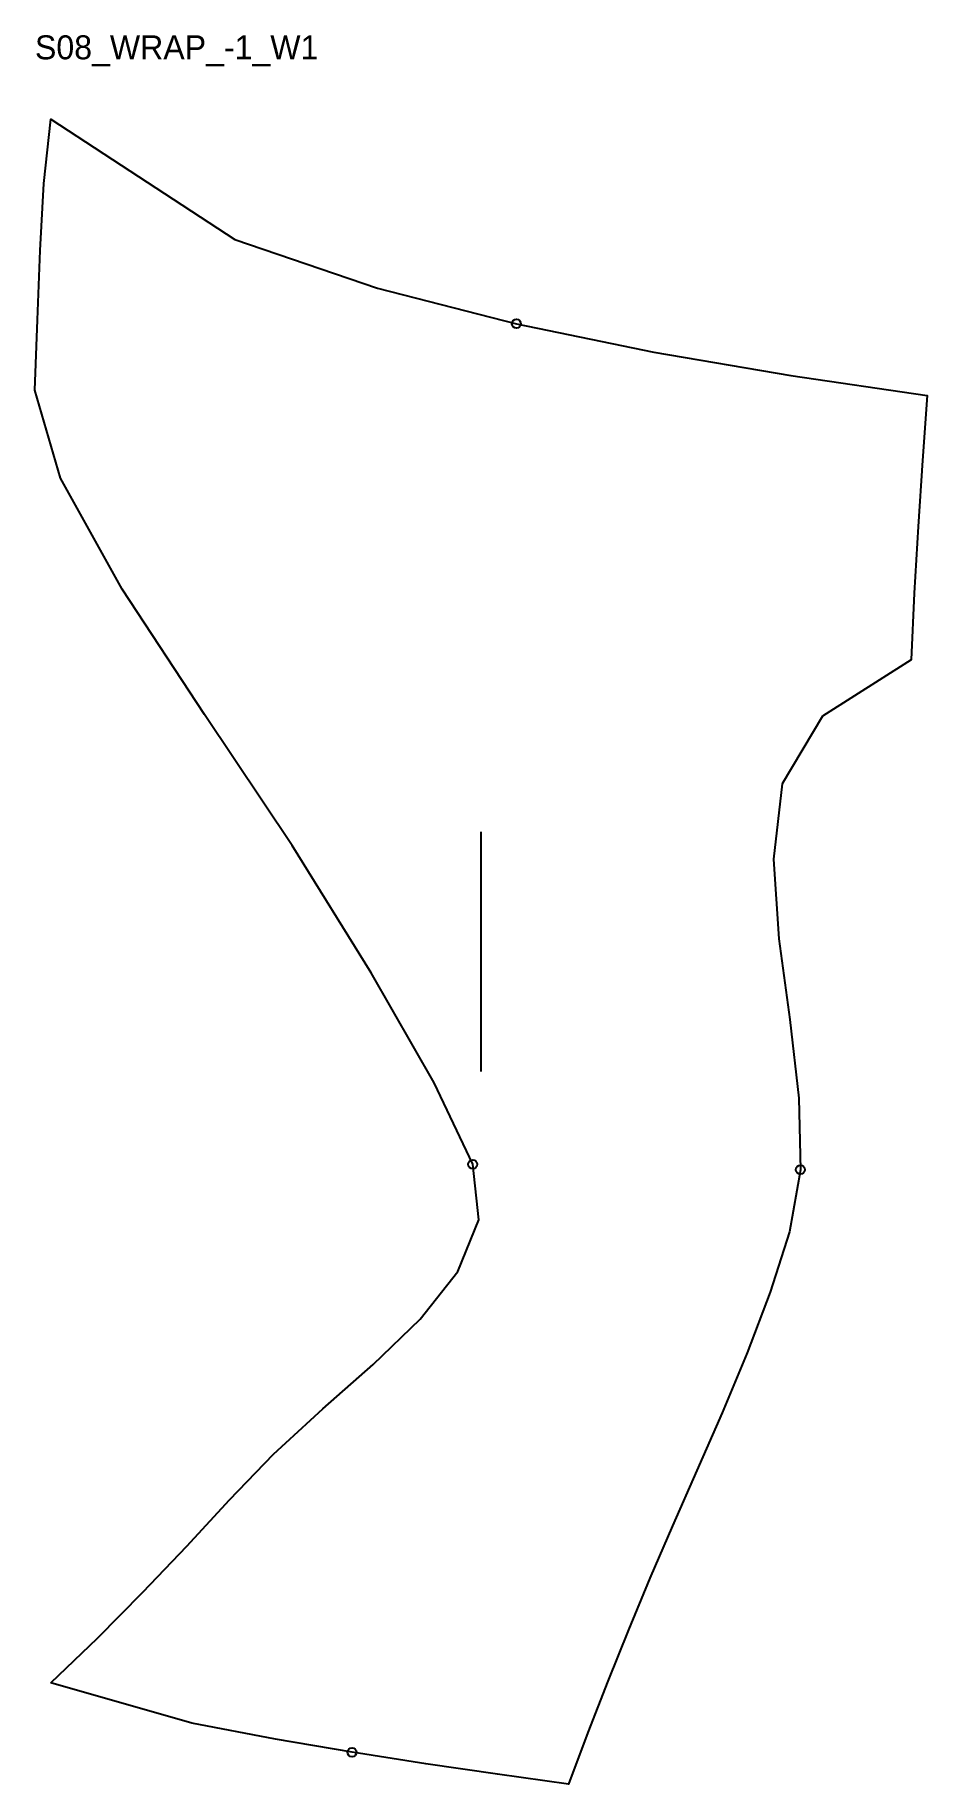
# Model space of a CAD drawing. Header units: millimetres. Extents: x -5 to 292, y -34 to 550.
import ezdxf

# ---------------------------------------------------------------- set-up
doc = ezdxf.new("R2010")
doc.units = ezdxf.units.MM
for name, color, linetype in [('CUT', 1, 'Continuous'), ('GRAIN', 3, 'Continuous'), ('ID', 7, 'Continuous'), ('NOTCH', 2, 'Continuous'), ('SEAM', 5, 'Continuous')]:
    doc.layers.add(name, color=color, linetype=linetype)

msp = doc.modelspace()

# ---------------------------------------------------------------- linework, layer by layer
at = {"layer": 'CUT'}
msp.add_lwpolyline([(0, 0), (15.64, 14.98), (30.72, 30.26), (45.38, 45.61), (59.6, 61.01), (74.32, 76.33), (90.74, 91.41), (107.62, 106.24), (123.29, 121.27), (135.76, 137.19), (142.76, 154.39), (140.79, 172.97), (127.86, 200.1), (106.92, 236.77), (80.52, 279.24), (51.29, 323.01), (23.79, 364.77), (3.24, 401.75), (-5.24, 431.14), (-4.34, 454.61), (-3.49, 477.7), (-2.25, 500.1), (0, 521.46), (61.47, 481.41), (109.04, 465.19), (155.37, 453.27), (201.22, 443.82), (246.84, 436.01), (292.31, 429.39), (290.79, 407.63), (289.36, 385.65), (288, 363.48), (286.98, 341.16), (257.43, 322.38), (243.96, 299.83), (241.05, 274.7), (242.88, 248.17), (246.5, 221.22), (249.57, 195.06), (250.09, 171.17), (246.4, 150.42), (239.98, 130.27), (232.29, 110.07), (223.96, 90.13), (215.52, 70.82), (207.37, 52.44), (199.84, 34.94), (192.71, 17.71), (185.8, 0.55), (179.12, -16.58), (172.68, -33.71), (149.06, -30.47), (125.08, -26.98), (100.53, -23.1), (74.98, -18.7), (47.09, -13.4), (0, 0)], close=True, dxfattribs=at)
at = {"layer": 'GRAIN'}
msp.add_line((143.54, 203.88), (143.54, 283.88), dxfattribs=at)
at = {"layer": 'NOTCH'}
for centre in [(155.37, 453.27), (140.79, 172.97), (250.09, 171.17), (100.53, -23.1)]:
    msp.add_circle(centre, 1.5, dxfattribs=at)
at = {"layer": 'SEAM'}
msp.add_lwpolyline([(0, 0), (15.64, 14.98), (30.72, 30.26), (45.38, 45.61), (59.6, 61.01), (74.32, 76.33), (90.74, 91.41), (107.62, 106.24), (123.29, 121.27), (135.76, 137.19), (142.76, 154.39), (140.79, 172.97), (127.86, 200.1), (106.92, 236.77), (80.52, 279.24), (51.29, 323.01), (23.79, 364.77), (3.24, 401.75), (-5.24, 431.14), (-4.34, 454.61), (-3.49, 477.7), (-2.25, 500.1), (0, 521.46), (61.47, 481.41), (109.04, 465.19), (155.37, 453.27), (201.22, 443.82), (246.84, 436.01), (292.31, 429.39), (290.79, 407.63), (289.36, 385.65), (288, 363.48), (286.98, 341.16), (257.43, 322.38), (243.96, 299.83), (241.05, 274.7), (242.88, 248.17), (246.5, 221.22), (249.57, 195.06), (250.09, 171.17), (246.4, 150.42), (239.98, 130.27), (232.29, 110.07), (223.96, 90.13), (215.52, 70.82), (207.37, 52.44), (199.84, 34.94), (192.71, 17.71), (185.8, 0.55), (179.12, -16.58), (172.68, -33.71), (149.06, -30.47), (125.08, -26.98), (100.53, -23.1), (74.98, -18.7), (47.09, -13.4)], close=True, dxfattribs=at)

# ---------------------------------------------------------------- texts
at = {"layer": 'ID'}
msp.add_text('S08_WRAP_-1_W1', height=8, dxfattribs=at).set_placement((-5.24, 541.46))

doc.saveas('drawing.dxf')
